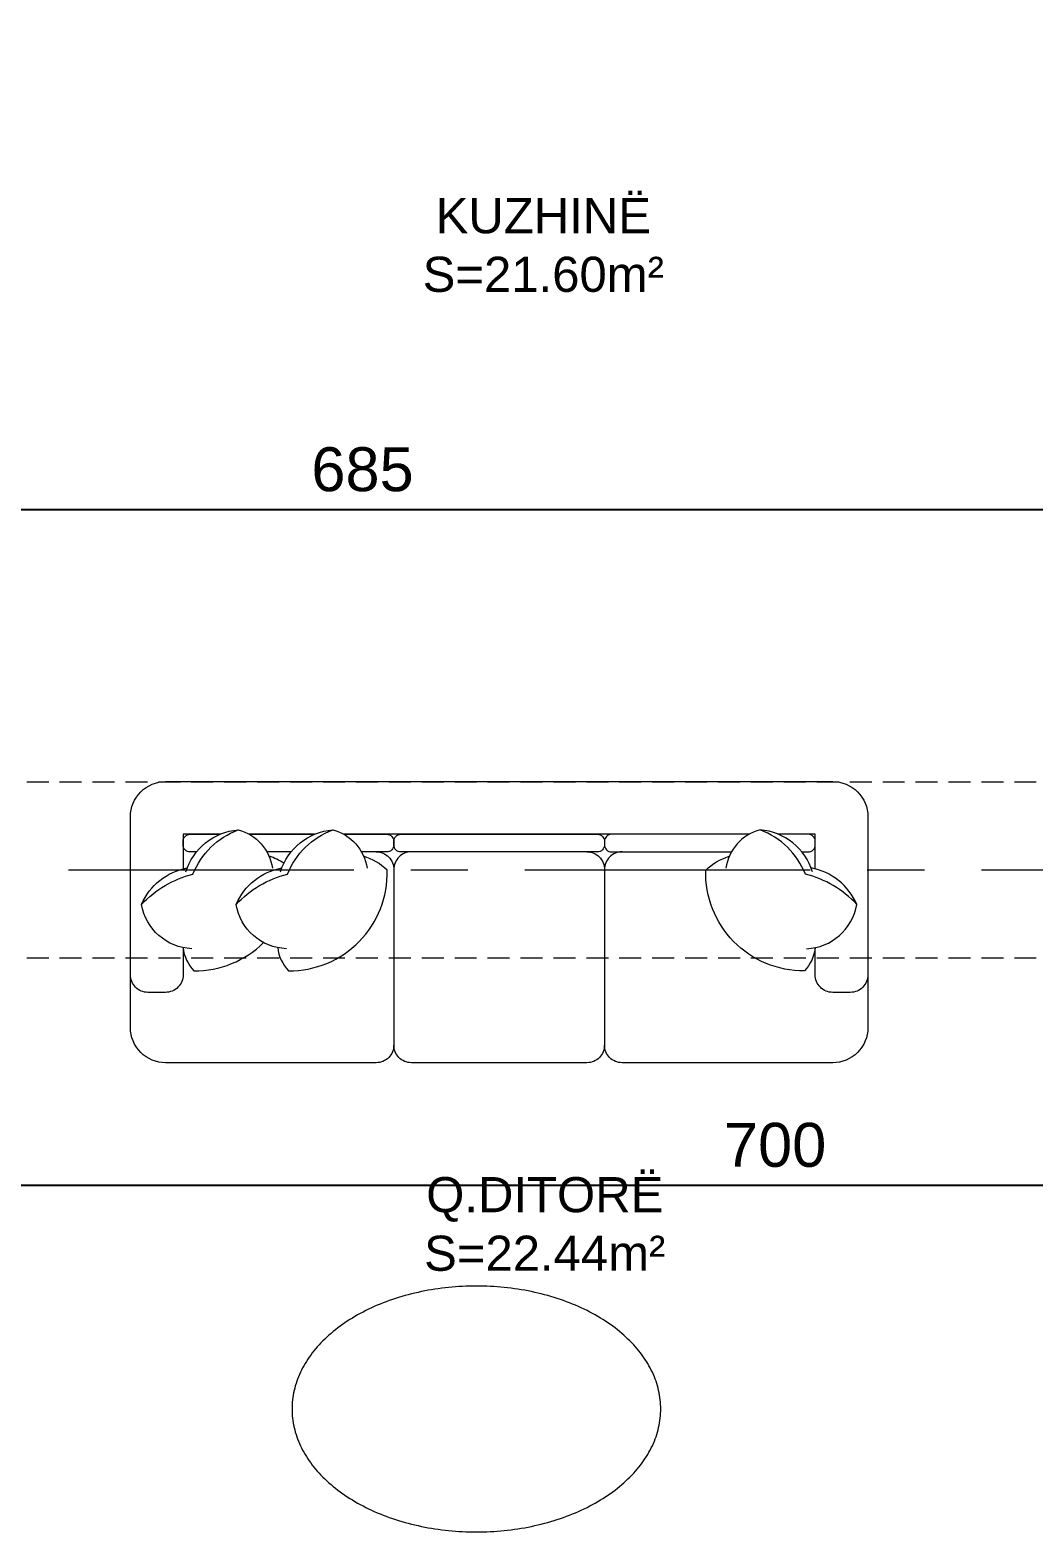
# Model space of a CAD drawing. Header units: centimetres. Extents: x 99002 to 104403, y -55119 to -48358.
# Drawn here: x 100067.2 to 100353, y -50860.7 to -50433.2 of the extents above; entities that cross this region are included whole.
import ezdxf

# ---------------------------------------------------------------- set-up
doc = ezdxf.new("R2010")
doc.units = ezdxf.units.CM
doc.header["$LTSCALE"] = 50
doc.header["$MEASUREMENT"] = 0
doc.linetypes.add('AXES', pattern=[2, 1.25, -0.25, 0.25, -0.25])
doc.linetypes.add('CACHE', pattern=[0.375, 0.25, -0.125])
doc.layers.get('0').update_dxf_attribs({"color": 8})
doc.layers.add('AXES', color=10, linetype='AXES')
doc.layers.add('COTE 50ème', color=1, linetype='Continuous')
for name, color, linetype, lineweight in [('BETON CACHE', 4, 'CACHE', 5), ('MACONNERIE COUPE', 7, 'Continuous', 30), ('mobilimi', 8, 'Continuous', 9)]:
    doc.layers.add(name, color=color, linetype=linetype, lineweight=lineweight)
doc.layers.add('DEMOL', color=7, linetype='Continuous', lineweight=60, true_color=0xb38600)
doc.styles.add('RS_TEXT_1.50', font='arial.ttf', dxfattribs={"height": 12.5})
doc.styles.add('RS_TXT_50', font='arial.ttf', dxfattribs={"height": 12.5})
doc.dimstyles.new('RS_50CM_LINEAIRE', dxfattribs={"dimscale": 5, "dimtxt": 12.5, "dimasz": 1.5, "dimexe": 1, "dimexo": 2.5, "dimgap": 1, "dimtad": 1, "dimdec": 1, "dimrnd": 0.5, "dimdsep": 46, "dimtxsty": 'RS_TXT_50', "dimblk1": 'ARCHTICK', "dimblk2": 'ARCHTICK', "dimsah": 1, "dimcen": 2.5, "dimdle": 1, "dimclrt": 4, "dimadec": 0, "dimazin": 2, "dimtfac": 1, "dimtdec": 1, "dimtix": 1, "dimtmove": 2, "dimatfit": 3, "dimfxl": 1, "dimtolj": 1, "dimtzin": 0, "dimarcsym": 0})

# ---------------------------------------------------------------- blocks, each defined once
blk = doc.blocks.new('A$Cb79da119')
at = {"layer": 'AXES', "lineweight": 5, "ltscale": 1.3}
blk.add_line((3195, 190), (-1985, 190), dxfattribs=at)
blk = doc.blocks.new('_ArchTick')
at = {"color": 0, "linetype": 'ByBlock', "const_width": 0.15}
blk.add_lwpolyline([(-0.5, -0.5), (0.5, 0.5)], dxfattribs=at)
blk = doc.blocks.new('*D956')
at = {"layer": 'COTE 50ème', "color": 0, "lineweight": -2, "ltscale": 0.5, "transparency": 16777216}
for p, q in [((99929.34, -50751.98), (99929.34, -50767.01)), ((100629.34, -50757.35), (100629.34, -50767.01)), ((99924.34, -50762.01), (100634.34, -50762.01))]:
    blk.add_line(p, q, dxfattribs=at)
at = {"layer": 'Defpoints', "color": 0, "ltscale": 0.5, "transparency": 16777216}
for p in [(99929.34, -50739.48), (100629.34, -50744.85), (100629.34, -50762.01)]:
    blk.add_point(p, dxfattribs=at)
at = {"layer": 'COTE 50ème', "color": 0, "lineweight": -2, "ltscale": 0.5, "transparency": 16777216, "xscale": 7.5, "yscale": 7.5, "zscale": 7.5, "rotation": 180}
blk.add_blockref('_ArchTick', (99929.34, -50762.01), dxfattribs=at)
at = {"layer": 'COTE 50ème', "color": 0, "lineweight": -2, "ltscale": 0.5, "transparency": 16777216, "xscale": 7.5, "yscale": 7.5, "zscale": 7.5}
blk.add_blockref('_ArchTick', (100629.34, -50762.01), dxfattribs=at)
at = {"layer": 'COTE 50ème', "color": 4, "ltscale": 0.5, "transparency": 16777216, "insert": (100279.34, -50750.63), "char_height": 12.5, "attachment_point": 5, "style": 'RS_TXT_50'}
blk.add_mtext('\\A1;700', dxfattribs=at)
blk = doc.blocks.new('*D1152')
at = {"layer": 'COTE 50ème', "color": 0, "lineweight": -2, "ltscale": 0.5, "transparency": 16777216}
for p, q in [((99819.34, -50420.74), (99819.34, -50574.71)), ((100504.34, -50537.86), (100504.34, -50574.71)), ((99814.34, -50569.71), (100509.34, -50569.71))]:
    blk.add_line(p, q, dxfattribs=at)
at = {"layer": 'Defpoints', "color": 0, "ltscale": 0.5, "transparency": 16777216}
for p in [(99819.34, -50408.24), (100504.34, -50525.36), (100504.34, -50569.71)]:
    blk.add_point(p, dxfattribs=at)
at = {"layer": 'COTE 50ème', "color": 0, "lineweight": -2, "ltscale": 0.5, "transparency": 16777216, "xscale": 7.5, "yscale": 7.5, "zscale": 7.5, "rotation": 180}
blk.add_blockref('_ArchTick', (99819.34, -50569.71), dxfattribs=at)
at = {"layer": 'COTE 50ème', "color": 0, "lineweight": -2, "ltscale": 0.5, "transparency": 16777216, "xscale": 7.5, "yscale": 7.5, "zscale": 7.5}
blk.add_blockref('_ArchTick', (100504.34, -50569.71), dxfattribs=at)
at = {"layer": 'COTE 50ème', "color": 4, "ltscale": 0.5, "transparency": 16777216, "insert": (100161.84, -50558.33), "char_height": 12.5, "attachment_point": 5, "style": 'RS_TXT_50'}
blk.add_mtext('\\A1;685', dxfattribs=at)

msp = doc.modelspace()

# ---------------------------------------------------------------- linework, layer by layer
at = {"layer": 'BETON CACHE', "lineweight": 5, "ltscale": 0.5}
msp.add_lwpolyline([(99794.34, -50697.36), (101994.34, -50697.36), (101994.34, -50647.36), (99794.34, -50647.36)], close=True, dxfattribs=at)
at = {"layer": 'mobilimi'}
for points in [[(100305.75, -50717.16, -0.414214), (100295.75, -50727.16), (100235.75, -50727.16, -0.414214), (100230.75, -50722.16, -0.414214), (100225.75, -50727.16), (100175.75, -50727.16, -0.414214), (100170.75, -50722.16, -0.414214), (100165.75, -50727.16), (100105.75, -50727.16, -0.414214), (100095.75, -50717.16), (100095.75, -50657.16, -0.414214), (100105.75, -50647.16), (100295.75, -50647.16, -0.414214), (100305.75, -50657.16)], [(100172.75, -50662.16), (100228.75, -50662.16, -0.414214), (100230.75, -50664.16), (100230.75, -50665.16, -0.414214), (100228.75, -50667.16), (100172.75, -50667.16, -0.414214), (100170.75, -50665.16), (100170.75, -50664.16, -0.414214)]]:
    msp.add_lwpolyline(points, format="xyb", close=True, dxfattribs=at)
for points in [[(100098.93, -50682.11, -0.14773), (100113.55, -50673.52, -0.213343), (100126.44, -50660.91, -0.178662)], [(100111.53, -50672.83, -0.306663), (100126.44, -50660.91, -0.30633), (100136.18, -50671.8, 0.872847)], [(100125.87, -50682.11, -0.14773), (100140.48, -50673.52, -0.213343), (100153.38, -50660.91, -0.178662)], [(100138.46, -50672.83, -0.306663), (100153.38, -50660.91, -0.30633), (100163.12, -50671.8, 0.872847)], [(100289.98, -50672.83, 0.306663), (100275.06, -50660.91, 0.30633), (100265.32, -50671.8, -0.872847)], [(100302.57, -50682.11, 0.14773), (100287.96, -50673.52, 0.213343), (100275.06, -50660.91, 0.178662)], [(100121.27, -50662.16), (100110.75, -50662.16), (100110.75, -50671.98, -0.414214)], [(100114.57, -50667.16), (100112.75, -50667.16, -0.414214), (100110.75, -50665.16), (100110.75, -50664.16, -0.414214), (100112.75, -50662.16)], [(100112.75, -50662.16), (100121.27, -50662.16, -0.414214)], [(100129.59, -50662.16), (100148.21, -50662.16, -0.414214)], [(100156.52, -50662.16), (100168.75, -50662.16, -0.414214), (100170.75, -50664.16), (100170.75, -50665.16, -0.414214), (100168.75, -50667.16), (100161.56, -50667.16, -0.414214)], [(100271.92, -50662.16), (100232.75, -50662.16, 0.414214), (100230.75, -50664.16), (100230.75, -50665.16, 0.414214), (100232.75, -50667.16), (100266.88, -50667.16, 0.414214)], [(100288.75, -50662.16), (100280.23, -50662.16, 0.414214)], [(100286.94, -50667.16), (100288.75, -50667.16, 0.414214), (100290.75, -50665.16), (100290.75, -50664.16, 0.414214), (100288.75, -50662.16)], [(100141.5, -50667.16), (100134.62, -50667.16, -0.414214)], [(100139.44, -50670.38, 0.071865), (100135.25, -50668.42, -7.115464)], [(100137.68, -50694.41, 0.165541), (100140.77, -50701.01, 0.425989), (100168.85, -50672.37, 0.121523), (100162.18, -50668.42, -7.115464)], [(100165.75, -50667.16, -0.414214), (100170.75, -50672.16), (100170.75, -50722.16, -0.414214)], [(100175.75, -50667.16, 0.414214), (100170.75, -50672.16)], [(100225.75, -50667.16, -0.414214), (100230.75, -50672.16)], [(100235.75, -50667.16, 0.414214), (100230.75, -50672.16), (100230.75, -50722.16, 0.414214)], [(100290.76, -50694.41, -0.165541), (100287.67, -50701.01, -0.425989), (100259.59, -50672.37, -0.121523), (100266.25, -50668.42, 7.115464)], [(100113.26, -50694.71, -0.356772), (100098.93, -50682.11, -0.249542), (100111.92, -50671.72, 9.61688)], [(100140.2, -50694.71, -0.356772), (100125.87, -50682.11, -0.249542), (100138.85, -50671.72, 9.61688)], [(100288.24, -50694.71, 0.356772), (100302.57, -50682.11, 0.249542), (100289.59, -50671.72, -9.61688)], [(100110.75, -50694.41), (100110.75, -50702.16, -0.414214), (100105.75, -50707.16), (100100.75, -50707.16, -0.414214), (100095.75, -50702.16)], [(100110.74, -50694.41, 0.165541), (100113.83, -50701.01, 0.200231), (100133.68, -50692.97, 0.121523)], [(100305.75, -50702.16, -0.414214), (100300.75, -50707.16), (100295.75, -50707.16, -0.414214), (100290.75, -50702.16), (100290.75, -50694.41)]]:
    msp.add_lwpolyline(points, format="xyb", dxfattribs=at)
for points in [[(100148.21, -50662.16), (100129.59, -50662.16)], [(100271.92, -50662.16), (100156.52, -50662.16)], [(100290.75, -50671.98), (100290.75, -50662.16), (100280.23, -50662.16)]]:
    msp.add_lwpolyline(points, dxfattribs=at)
msp.add_polyline3d([(100246.77, -50825.73, 0), (100246.76, -50825.07, 0), (100246.73, -50824.41, 0), (100246.68, -50823.74, 0), (100246.62, -50823.08, 0), (100246.53, -50822.42, 0), (100246.43, -50821.76, 0), (100246.31, -50821.11, 0), (100246.17, -50820.45, 0), (100246.01, -50819.8, 0), (100245.83, -50819.15, 0), (100245.63, -50818.5, 0), (100245.42, -50817.85, 0), (100245.19, -50817.21, 0), (100244.94, -50816.57, 0), (100244.67, -50815.93, 0), (100244.38, -50815.29, 0), (100244.07, -50814.66, 0), (100243.75, -50814.04, 0), (100243.41, -50813.41, 0), (100243.05, -50812.8, 0), (100242.68, -50812.18, 0), (100242.28, -50811.58, 0), (100241.87, -50810.97, 0), (100241.44, -50810.37, 0), (100241, -50809.78, 0), (100240.54, -50809.19, 0), (100240.06, -50808.61, 0), (100239.57, -50808.04, 0), (100239.06, -50807.47, 0), (100238.53, -50806.91, 0), (100237.99, -50806.35, 0), (100237.43, -50805.81, 0), (100236.86, -50805.27, 0), (100236.27, -50804.73, 0), (100235.66, -50804.21, 0), (100235.05, -50803.69, 0), (100234.41, -50803.18, 0), (100233.77, -50802.67, 0), (100233.1, -50802.18, 0), (100232.43, -50801.69, 0), (100231.74, -50801.22, 0), (100231.04, -50800.75, 0), (100230.32, -50800.29, 0), (100229.59, -50799.84, 0), (100228.85, -50799.4, 0), (100228.1, -50798.97, 0), (100227.33, -50798.54, 0), (100226.55, -50798.13, 0), (100225.77, -50797.73, 0), (100224.96, -50797.34, 0), (100224.15, -50796.95, 0), (100223.33, -50796.58, 0), (100222.5, -50796.22, 0), (100221.66, -50795.87, 0), (100220.8, -50795.53, 0), (100219.94, -50795.2, 0), (100219.07, -50794.88, 0), (100218.19, -50794.58, 0), (100217.3, -50794.28, 0), (100216.4, -50793.99, 0), (100215.5, -50793.72, 0), (100214.59, -50793.46, 0), (100213.67, -50793.21, 0), (100212.74, -50792.97, 0), (100211.81, -50792.74, 0), (100210.87, -50792.53, 0), (100209.92, -50792.32, 0), (100208.97, -50792.13, 0), (100208.02, -50791.95, 0), (100207.05, -50791.78, 0), (100206.09, -50791.63, 0), (100205.12, -50791.49, 0), (100204.14, -50791.36, 0), (100203.17, -50791.24, 0), (100202.19, -50791.13, 0), (100201.2, -50791.04, 0), (100200.22, -50790.96, 0), (100199.23, -50790.89, 0), (100198.24, -50790.83, 0), (100197.25, -50790.79, 0), (100196.25, -50790.76, 0), (100195.26, -50790.74, 0), (100194.27, -50790.73, 0), (100193.27, -50790.74, 0), (100192.28, -50790.76, 0), (100191.29, -50790.79, 0), (100190.3, -50790.83, 0), (100189.31, -50790.89, 0), (100188.32, -50790.96, 0), (100187.33, -50791.04, 0), (100186.35, -50791.13, 0), (100185.37, -50791.24, 0), (100184.39, -50791.36, 0), (100183.42, -50791.49, 0), (100182.45, -50791.63, 0), (100181.48, -50791.78, 0), (100180.52, -50791.95, 0), (100179.56, -50792.13, 0), (100178.61, -50792.32, 0), (100177.67, -50792.53, 0), (100176.73, -50792.74, 0), (100175.79, -50792.97, 0), (100174.87, -50793.21, 0), (100173.95, -50793.46, 0), (100173.03, -50793.72, 0), (100172.13, -50793.99, 0), (100171.23, -50794.28, 0), (100170.34, -50794.58, 0), (100169.46, -50794.88, 0), (100168.59, -50795.2, 0), (100167.73, -50795.53, 0), (100166.88, -50795.87, 0), (100166.04, -50796.22, 0), (100165.2, -50796.58, 0), (100164.38, -50796.95, 0), (100163.57, -50797.34, 0), (100162.77, -50797.73, 0), (100161.98, -50798.13, 0), (100161.2, -50798.54, 0), (100160.44, -50798.97, 0), (100159.68, -50799.4, 0), (100158.94, -50799.84, 0), (100158.21, -50800.29, 0), (100157.5, -50800.75, 0), (100156.79, -50801.22, 0), (100156.11, -50801.69, 0), (100155.43, -50802.18, 0), (100154.77, -50802.67, 0), (100154.12, -50803.18, 0), (100153.49, -50803.69, 0), (100152.87, -50804.21, 0), (100152.27, -50804.73, 0), (100151.68, -50805.27, 0), (100151.1, -50805.81, 0), (100150.55, -50806.35, 0), (100150, -50806.91, 0), (100149.48, -50807.47, 0), (100148.97, -50808.04, 0), (100148.47, -50808.61, 0), (100148, -50809.19, 0), (100147.53, -50809.78, 0), (100147.09, -50810.37, 0), (100146.66, -50810.97, 0), (100146.25, -50811.58, 0), (100145.86, -50812.18, 0), (100145.48, -50812.8, 0), (100145.12, -50813.41, 0), (100144.78, -50814.04, 0), (100144.46, -50814.66, 0), (100144.16, -50815.29, 0), (100143.87, -50815.93, 0), (100143.6, -50816.57, 0), (100143.35, -50817.21, 0), (100143.12, -50817.85, 0), (100142.9, -50818.5, 0), (100142.7, -50819.15, 0), (100142.53, -50819.8, 0), (100142.37, -50820.45, 0), (100142.23, -50821.11, 0), (100142.11, -50821.76, 0), (100142, -50822.42, 0), (100141.92, -50823.08, 0), (100141.85, -50823.74, 0), (100141.8, -50824.41, 0), (100141.78, -50825.07, 0), (100141.77, -50825.73, 0), (100141.78, -50826.39, 0), (100141.8, -50827.05, 0), (100141.85, -50827.72, 0), (100141.92, -50828.38, 0), (100142, -50829.04, 0), (100142.11, -50829.7, 0), (100142.23, -50830.35, 0), (100142.37, -50831.01, 0), (100142.53, -50831.66, 0), (100142.7, -50832.31, 0), (100142.9, -50832.96, 0), (100143.12, -50833.61, 0), (100143.35, -50834.25, 0), (100143.6, -50834.9, 0), (100143.87, -50835.53, 0), (100144.16, -50836.17, 0), (100144.46, -50836.8, 0), (100144.78, -50837.42, 0), (100145.12, -50838.05, 0), (100145.48, -50838.66, 0), (100145.86, -50839.28, 0), (100146.25, -50839.89, 0), (100146.66, -50840.49, 0), (100147.09, -50841.09, 0), (100147.53, -50841.68, 0), (100148, -50842.27, 0), (100148.47, -50842.85, 0), (100148.97, -50843.42, 0), (100149.48, -50843.99, 0), (100150, -50844.55, 0), (100150.55, -50845.11, 0), (100151.1, -50845.65, 0), (100151.68, -50846.2, 0), (100152.27, -50846.73, 0), (100152.87, -50847.26, 0), (100153.49, -50847.77, 0), (100154.12, -50848.28, 0), (100154.77, -50848.79, 0), (100155.43, -50849.28, 0), (100156.11, -50849.77, 0), (100156.79, -50850.24, 0), (100157.5, -50850.71, 0), (100158.21, -50851.17, 0), (100158.94, -50851.62, 0), (100159.68, -50852.06, 0), (100160.44, -50852.49, 0), (100161.2, -50852.92, 0), (100161.98, -50853.33, 0), (100162.77, -50853.73, 0), (100163.57, -50854.12, 0), (100164.38, -50854.51, 0), (100165.2, -50854.88, 0), (100166.04, -50855.24, 0), (100166.88, -50855.59, 0), (100167.73, -50855.93, 0), (100168.59, -50856.26, 0), (100169.46, -50856.58, 0), (100170.34, -50856.89, 0), (100171.23, -50857.18, 0), (100172.13, -50857.47, 0), (100173.03, -50857.74, 0), (100173.95, -50858, 0), (100174.87, -50858.25, 0), (100175.79, -50858.49, 0), (100176.73, -50858.72, 0), (100177.67, -50858.93, 0), (100178.61, -50859.14, 0), (100179.56, -50859.33, 0), (100180.52, -50859.51, 0), (100181.48, -50859.68, 0), (100182.45, -50859.83, 0), (100183.42, -50859.97, 0), (100184.39, -50860.11, 0), (100185.37, -50860.22, 0), (100186.35, -50860.33, 0), (100187.33, -50860.42, 0), (100188.32, -50860.5, 0), (100189.31, -50860.57, 0), (100190.3, -50860.63, 0), (100191.29, -50860.67, 0), (100192.28, -50860.71, 0), (100193.27, -50860.72, 0), (100194.27, -50860.73, 0), (100195.26, -50860.72, 0), (100196.25, -50860.71, 0), (100197.25, -50860.67, 0), (100198.24, -50860.63, 0), (100199.23, -50860.57, 0), (100200.22, -50860.5, 0), (100201.2, -50860.42, 0), (100202.19, -50860.33, 0), (100203.17, -50860.22, 0), (100204.14, -50860.11, 0), (100205.12, -50859.97, 0), (100206.09, -50859.83, 0), (100207.05, -50859.68, 0), (100208.02, -50859.51, 0), (100208.97, -50859.33, 0), (100209.92, -50859.14, 0), (100210.87, -50858.93, 0), (100211.81, -50858.72, 0), (100212.74, -50858.49, 0), (100213.67, -50858.25, 0), (100214.59, -50858, 0), (100215.5, -50857.74, 0), (100216.4, -50857.47, 0), (100217.3, -50857.18, 0), (100218.19, -50856.89, 0), (100219.07, -50856.58, 0), (100219.94, -50856.26, 0), (100220.8, -50855.93, 0), (100221.66, -50855.59, 0), (100222.5, -50855.24, 0), (100223.33, -50854.88, 0), (100224.15, -50854.51, 0), (100224.96, -50854.12, 0), (100225.77, -50853.73, 0), (100226.55, -50853.33, 0), (100227.33, -50852.92, 0), (100228.1, -50852.49, 0), (100228.85, -50852.06, 0), (100229.59, -50851.62, 0), (100230.32, -50851.17, 0), (100231.04, -50850.71, 0), (100231.74, -50850.24, 0), (100232.43, -50849.77, 0), (100233.1, -50849.28, 0), (100233.77, -50848.79, 0), (100234.41, -50848.28, 0), (100235.05, -50847.77, 0), (100235.66, -50847.26, 0), (100236.27, -50846.73, 0), (100236.86, -50846.2, 0), (100237.43, -50845.65, 0), (100237.99, -50845.11, 0), (100238.53, -50844.55, 0), (100239.06, -50843.99, 0), (100239.57, -50843.42, 0), (100240.06, -50842.85, 0), (100240.54, -50842.27, 0), (100241, -50841.68, 0), (100241.44, -50841.09, 0), (100241.87, -50840.49, 0), (100242.28, -50839.89, 0), (100242.68, -50839.28, 0), (100243.05, -50838.66, 0), (100243.41, -50838.05, 0), (100243.75, -50837.42, 0), (100244.07, -50836.8, 0), (100244.38, -50836.17, 0), (100244.67, -50835.53, 0), (100244.94, -50834.9, 0), (100245.19, -50834.25, 0), (100245.42, -50833.61, 0), (100245.63, -50832.96, 0), (100245.83, -50832.31, 0), (100246.01, -50831.66, 0), (100246.17, -50831.01, 0), (100246.31, -50830.35, 0), (100246.43, -50829.7, 0), (100246.53, -50829.04, 0), (100246.62, -50828.38, 0), (100246.68, -50827.72, 0), (100246.73, -50827.05, 0), (100246.76, -50826.39, 0), (100246.77, -50825.73, 0)], dxfattribs=at)

# ---------------------------------------------------------------- block references
at = {"layer": 'MACONNERIE COUPE', "lineweight": 5, "ltscale": 0.5}
msp.add_blockref('A$Cb79da119', (101124.34, -50862.36), dxfattribs=at)

# ---------------------------------------------------------------- texts
at = {"layer": 'DEMOL', "lineweight": -2, "char_height": 10, "width": 93.9293, "attachment_point": 5, "style": 'RS_TEXT_1.50'}
for s, insert in [('KUZHINË\\PS=21.60m²', (100213.32, -50494.5)), ('Q.DITORË\\PS=22.44m²', (100213.73, -50773.13))]:
    msp.add_mtext(s, dxfattribs=dict(at, insert=insert))

# ---------------------------------------------------------------- dimensions: what is measured, and where the dimension line sits
at = {"layer": 'COTE 50ème', "ltscale": 0.5}
for base, p1, p2, picture, middle in [((100504.34, -50569.71), (99819.34, -50408.24), (100504.34, -50525.36), '*D1152', (100161.84, -50558.33)), ((100629.34, -50762.01), (99929.34, -50739.48), (100629.34, -50744.85), '*D956', (100279.34, -50750.63))]:
    dim = msp.add_linear_dim(base=base, p1=p1, p2=p2, dimstyle='RS_50CM_LINEAIRE', dxfattribs=at)
    dim.commit()
    dim.dimension.update_dxf_attribs({"geometry": picture, "text_midpoint": middle})

doc.saveas('drawing.dxf')
